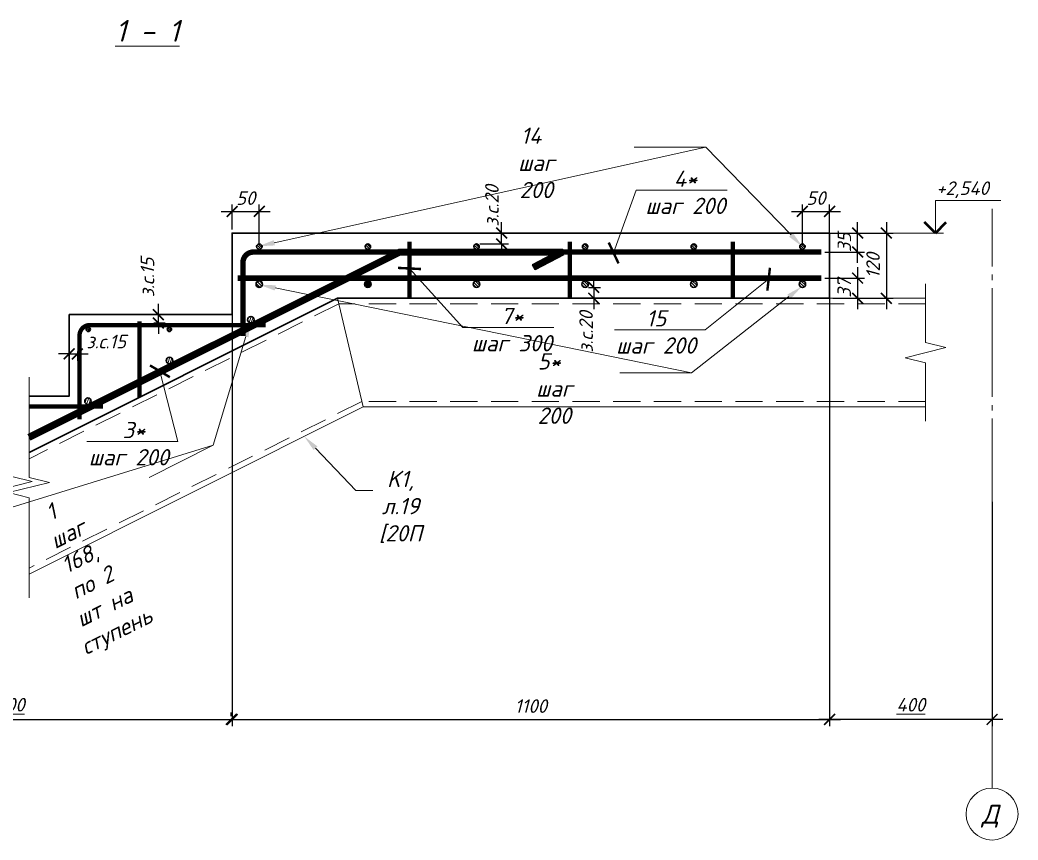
# Model space of a CAD drawing. Header units: millimetres. Extents: x -79646 to 95064, y -231229 to -58107.
# Drawn here: x 35118 to 36956, y -154309 to -152800 of the extents above; entities that cross this region are included whole.
import ezdxf
from ezdxf import colors
from ezdxf.entities.mleader import LeaderData, LeaderLine
from ezdxf.enums import TextEntityAlignment as Align
from ezdxf.math import Vec2, Vec3

# ---------------------------------------------------------------- set-up
doc = ezdxf.new("R2010")
doc.units = ezdxf.units.MM
doc.header["$PDMODE"] = 3
doc.linetypes.add('GOST2.303 5', pattern=[24, 20, -1.5, 1, -1.5])
doc.linetypes.add('HIDDEN', pattern=[0.375, 0.25, -0.125])
doc.layers.get('0').update_dxf_attribs({"lineweight": 5})
doc.layers.get('Defpoints').update_dxf_attribs({"lineweight": 0})
for name, color, linetype, lineweight in [('!!!Металл', 7, 'Continuous', 15), ('#Dimensions', 7, 'Continuous', 9), ('#Арматура', 152, 'Continuous', 30), ('#Бетон разрез', 22, 'Continuous', 30), ('#Выноски', 7, 'Continuous', 15), ('#Оси', 7, 'Continuous', 9), ('#разм', 7, 'Continuous', 9), ('A-okno', 7, 'Continuous', 0), ('k_ Выноски', 40, 'Continuous', 13)]:
    doc.layers.add(name, color=color, linetype=linetype, lineweight=lineweight)
doc.layers.add('#Арматура вид_1', color=7, linetype='Continuous', lineweight=35, true_color=0x454545)
doc.layers.add('#Арматура вид_2', color=7, linetype='Continuous', lineweight=35, true_color=0x616161)
doc.styles.add('ESKDW', font='eskdw.shx', dxfattribs={"oblique": 15})
doc.styles.add('STEP PR', font='isocpeui.ttf')
doc.dimstyles.new('SPDS', dxfattribs={"dimscale": 50, "dimtxt": 2.5, "dimasz": 2, "dimexe": 1.25, "dimexo": 0.625, "dimtad": 1, "dimdec": 0, "dimrnd": 0.001, "dimtxsty": 'ESKDW', "dimblk": 'ARCHTICK', "dimcen": 2.5, "dimdle": 2, "dimclrd": 256, "dimclre": 256, "dimclrt": 7, "dimadec": 0, "dimazin": 2, "dimtfac": 0.75, "dimtdec": 0, "dimtmove": 1, "dimatfit": 3, "dimfxl": 1, "dimtolj": 1, "dimarcsym": 1})
pattern_1 = [(44.99999999999995, (3.599999999999999e-16, 0), (-2.694076836320745, 2.694076836320741), [])]
pattern_2 = [(44.99999999999995, (200, 0), (-2.694076836320745, 2.694076836320741), [])]

# ---------------------------------------------------------------- blocks, each defined once
blk = doc.blocks.new('*U891')
at = {"layer": '#Арматура', "lineweight": 0}
h = blk.add_hatch(dxfattribs=at)
h.set_pattern_fill('ANSI31')
h.set_pattern_definition([(44.99999999999996, (-4.930380657631324e-32, 0), (-2.245064030267288, 2.245064030267285), [])])
edge = h.paths.add_edge_path()
edge.add_arc((-4.930380657631324e-32, 4.999999999999993), 5, 0, 360)
h = blk.add_hatch(dxfattribs=at)
h.set_pattern_fill('ANSI31')
h.set_pattern_definition([(44.99999999999996, (200, 0), (-2.245064030267288, 2.245064030267285), [])])
edge = h.paths.add_edge_path()
edge.add_arc((200, 4.999999999999992), 5, 0, 360)
h = blk.add_hatch(dxfattribs=at)
h.set_pattern_fill('ANSI31')
h.set_pattern_definition([(44.99999999999996, (400, 0), (-2.245064030267288, 2.245064030267285), [])])
edge = h.paths.add_edge_path()
edge.add_arc((400, 4.999999999999992), 5, 0, 360)
h = blk.add_hatch(dxfattribs=at)
h.set_pattern_fill('ANSI31')
h.set_pattern_definition([(44.99999999999996, (600, 0), (-2.245064030267288, 2.245064030267285), [])])
edge = h.paths.add_edge_path()
edge.add_arc((600, 4.999999999999992), 5, 0, 360)
h = blk.add_hatch(dxfattribs=at)
h.set_pattern_fill('ANSI31')
h.set_pattern_definition([(44.99999999999996, (800, 0), (-2.245064030267288, 2.245064030267285), [])])
edge = h.paths.add_edge_path()
edge.add_arc((800, 4.999999999999992), 5, 0, 360)
h = blk.add_hatch(dxfattribs=at)
h.set_pattern_fill('ANSI31')
h.set_pattern_definition([(44.99999999999996, (1000, 0), (-2.245064030267288, 2.245064030267285), [])])
edge = h.paths.add_edge_path()
edge.add_arc((1000, 4.999999999999992), 5, 0, 360)
for centre in [(-4.930380657631324e-32, 5), (200, 5), (400, 5), (600, 5), (800, 5), (1000, 5)]:
    blk.add_circle(centre, 5)
blk = doc.blocks.new('*U1152')
at = {"layer": '#Арматура', "lineweight": 0}
h = blk.add_hatch(dxfattribs=at)
h.set_pattern_fill('ANSI31', scale=1.2)
h.set_pattern_definition(pattern_1)
edge = h.paths.add_edge_path()
edge.add_arc((3.599999999999999e-16, 5.999999999999989), 6, 0, 360)
h = blk.add_hatch(dxfattribs=at)
h.set_pattern_fill('ANSI31', scale=1.2)
h.set_pattern_definition(pattern_2)
edge = h.paths.add_edge_path()
edge.add_arc((200, 5.999999999999988), 6, 0, 360)
h = blk.add_hatch(dxfattribs=at)
h.set_pattern_fill('ANSI31', scale=1.2)
h.set_pattern_definition([(44.99999999999995, (400, 0), (-2.694076836320745, 2.694076836320741), [])])
edge = h.paths.add_edge_path()
edge.add_arc((400, 5.999999999999988), 6, 0, 360)
h = blk.add_hatch(dxfattribs=at)
h.set_pattern_fill('ANSI31', scale=1.2)
h.set_pattern_definition([(44.99999999999995, (600, 0), (-2.694076836320745, 2.694076836320741), [])])
edge = h.paths.add_edge_path()
edge.add_arc((600, 5.999999999999988), 6, 0, 360)
h = blk.add_hatch(dxfattribs=at)
h.set_pattern_fill('ANSI31', scale=1.2)
h.set_pattern_definition([(44.99999999999995, (800, 0), (-2.694076836320745, 2.694076836320741), [])])
edge = h.paths.add_edge_path()
edge.add_arc((800, 5.999999999999988), 6, 0, 360)
for centre in [(3.599999999999999e-16, 6), (200, 6), (400, 6), (600, 6), (800, 6)]:
    blk.add_circle(centre, 6)
blk = doc.blocks.new('*U880')
at = {"color": 0, "linetype": 'ByBlock', "lineweight": -2}
for p, q in [((3.583333333333416, -2.012221032436352e-13), (3.895833333333416, 1.2499999999998)), ((3.895833333333416, 1.2499999999998), (4.520833333333416, -1.2500000000002)), ((3.583333333333391, -1.016390360029304e-13), (0, -2.014441478485602e-13)), ((4.520833333333416, -1.2500000000002), (4.833333333333416, -2.014441478485602e-13)), ((8.416666666666764, -2.014441478485602e-13), (4.833333333333416, -9.947204493824232e-14))]:
    blk.add_line(p, q, dxfattribs=at)
blk = doc.blocks.new('_ArchTick')
at = {"color": 0, "linetype": 'ByBlock', "const_width": 0.15}
blk.add_lwpolyline([(-0.5, -0.5), (0.5, 0.5)], dxfattribs=at)
blk = doc.blocks.new('*D1067')
at = {"layer": '#Dimensions', "lineweight": -2, "transparency": 16777216}
for p, q in [((36609.07619110383, -153318.4176191102), (36609.07619110383, -154099.7830755607)), ((36908.36580750364, -153686.847190163), (36908.36580750364, -154099.7830755607)), ((36928.36580750364, -154087.2830755607), (36589.07619110383, -154087.2830755607))]:
    blk.add_line(p, q, dxfattribs=at)
at = {"layer": 'Defpoints', "color": 0, "lineweight": 0, "transparency": 16777216}
for p in [(36609.07619110383, -153312.1676191102), (36908.36580750364, -153680.597190163), (36609.07619110383, -154087.2830755607)]:
    blk.add_point(p, dxfattribs=at)
at = {"layer": '#Dimensions', "lineweight": -2, "transparency": 16777216, "xscale": 20, "yscale": 20, "zscale": 20, "rotation": 180}
blk.add_blockref('_ArchTick', (36609.07619110383, -154087.2830755607), dxfattribs=at)
at = {"layer": '#Dimensions', "lineweight": -2, "transparency": 16777216, "xscale": 20, "yscale": 20, "zscale": 20}
blk.add_blockref('_ArchTick', (36908.36580750364, -154087.2830755607), dxfattribs=at)
at = {"layer": '#Dimensions', "transparency": 16777216, "insert": (36758.72099930373, -154060.2830755607), "char_height": 25, "attachment_point": 5, "style": 'STEP PR'}
blk.add_mtext('\\A1;\\L400', dxfattribs=at)
blk = doc.blocks.new('*U882')
at = {"layer": '#разм', "ltscale": 100, "elevation": 2.91692255e-08}
for points in [[(4577172.932296388, -920400.1310894438), (4578374.864114569, -920400.1310894438)], [(4577172.932296388, -921000.1310894651), (4577172.932296388, -920400.1310894438)], [(4576270.116602067, -921000.131089444), (4577322.932296388, -921000.131089444)]]:
    blk.add_lwpolyline(points, dxfattribs=at)
at = {"layer": 'A-okno', "color": 0, "lineweight": 50, "ltscale": 100, "elevation": 2.91692255e-08}
for points in [[(4577172.932296408, -921000.1310894651), (4576972.932363747, -920800.1311568035)], [(4577172.932296388, -921000.1310894651), (4577372.932229045, -920800.1311568221)]]:
    blk.add_lwpolyline(points, dxfattribs=at)
at = {"layer": '#разм', "style": 'STEP PR'}
for tag, p in [('ОТМЕТКА', (4577215.927018028, -920299.2278285736)), ('ПРИМЕЧАНИЕ', (4577313.625291313, -920710.7035307634))]:
    blk.add_attdef(tag, p, '', height=250, dxfattribs=at)
blk = doc.blocks.new('*D1058')
at = {"layer": '#Dimensions', "lineweight": -2, "transparency": 16777216}
for p, q in [((36713.69184883137, -153172.1676191102), (36713.69184883137, -153332.1676191102)), ((36615.32619110383, -153192.1676191102), (36726.19184883137, -153192.1676191102)), ((36615.32619110383, -153312.1676191102), (36726.19184883137, -153312.1676191102))]:
    blk.add_line(p, q, dxfattribs=at)
at = {"layer": 'Defpoints', "color": 0, "lineweight": 0, "transparency": 16777216}
for p in [(36609.07619110383, -153192.1676191102), (36609.07619110383, -153312.1676191102), (36713.69184883137, -153312.1676191102)]:
    blk.add_point(p, dxfattribs=at)
at = {"layer": '#Dimensions', "lineweight": -2, "transparency": 16777216, "xscale": 20, "yscale": 20, "zscale": 20}
for p, rotation in [((36713.69184883137, -153192.1676191102), 90), ((36713.69184883137, -153312.1676191102), 270)]:
    blk.add_blockref('_ArchTick', p, dxfattribs=dict(at, rotation=rotation))
at = {"layer": '#Dimensions', "transparency": 16777216, "insert": (36689.1918488314, -153252.1676191102), "char_height": 25, "attachment_point": 5, "rotation": 90, "style": 'STEP PR'}
blk.add_mtext('\\A1;120', dxfattribs=at)
blk = doc.blocks.new('*U885')
at = {"color": 0, "linetype": 'ByBlock', "lineweight": -2}
for p, q in [((6.140540320826, -1.986376796474389e-13), (6.453040320826, 1.249999999999802)), ((6.453040320826, 1.249999999999802), (7.078040320826, -1.250000000000198)), ((6.140540320825975, -1.016390360029304e-13), (0, -1.988597242523639e-13)), ((7.078040320826, -1.250000000000198), (7.390540320826, -1.988597242523639e-13)), ((13.53108064165193, -1.988597242523639e-13), (7.390540320826, -9.688762134204603e-14))]:
    blk.add_line(p, q, dxfattribs=at)
blk = doc.blocks.new('*U886')
at = {"color": 0, "linetype": 'ByBlock', "lineweight": -2}
for p, q in [((6.149122469260168, -1.982921251251391e-13), (6.461622469260168, 1.249999999999803)), ((6.461622469260168, 1.249999999999803), (7.086622469260168, -1.250000000000197)), ((6.149122469260143, -1.014705954863279e-13), (0, -1.985141697300641e-13)), ((7.086622469260168, -1.250000000000197), (7.399122469260168, -1.985141697300641e-13)), ((13.54824493852027, -1.985141697300641e-13), (7.399122469260168, -9.67105073363487e-14))]:
    blk.add_line(p, q, dxfattribs=at)
blk = doc.blocks.new('*D1068')
at = {"layer": '#Dimensions', "lineweight": -2, "transparency": 16777216}
for p, q in [((35509.07619110383, -153198.4176191102), (35509.07619110383, -154099.7830755607)), ((36609.07619110383, -153198.4176191102), (36609.07619110383, -154099.7830755607)), ((35489.07619110383, -154087.2830755607), (36629.07619110383, -154087.2830755607))]:
    blk.add_line(p, q, dxfattribs=at)
at = {"layer": 'Defpoints', "color": 0, "lineweight": 0, "transparency": 16777216}
for p in [(35509.07619110383, -153192.1676191102), (36609.07619110383, -153192.1676191102), (36609.07619110383, -154087.2830755607)]:
    blk.add_point(p, dxfattribs=at)
at = {"layer": '#Dimensions', "lineweight": -2, "transparency": 16777216, "xscale": 20, "yscale": 20, "zscale": 20, "rotation": 180}
blk.add_blockref('_ArchTick', (35509.07619110383, -154087.2830755607), dxfattribs=at)
at = {"layer": '#Dimensions', "lineweight": -2, "transparency": 16777216, "xscale": 20, "yscale": 20, "zscale": 20}
blk.add_blockref('_ArchTick', (36609.07619110383, -154087.2830755607), dxfattribs=at)
at = {"layer": '#Dimensions', "transparency": 16777216, "insert": (36059.07619110383, -154062.7830755607), "char_height": 25, "attachment_point": 5, "style": 'STEP PR'}
blk.add_mtext('\\A1;1100', dxfattribs=at)
blk = doc.blocks.new('*D1071')
at = {"layer": '#Dimensions', "lineweight": -2, "transparency": 16777216}
for p, q in [((34309.07619110383, -153798.4176191102), (34309.07619110383, -154099.7830755607)), ((35507.50734356539, -154081.0330755607), (35507.50734356539, -154074.7830755607)), ((34289.07619110383, -154087.2830755607), (35527.50734356539, -154087.2830755607))]:
    blk.add_line(p, q, dxfattribs=at)
at = {"layer": 'Defpoints', "color": 0, "lineweight": 0, "transparency": 16777216}
for p in [(34309.07619110383, -153792.1676191102), (35507.50734356539, -154087.2830755607), (35507.50734356539, -154087.2830755607)]:
    blk.add_point(p, dxfattribs=at)
at = {"layer": '#Dimensions', "lineweight": -2, "transparency": 16777216, "xscale": 20, "yscale": 20, "zscale": 20, "rotation": 180}
blk.add_blockref('_ArchTick', (34309.07619110383, -154087.2830755607), dxfattribs=at)
at = {"layer": '#Dimensions', "lineweight": -2, "transparency": 16777216, "xscale": 20, "yscale": 20, "zscale": 20}
blk.add_blockref('_ArchTick', (35507.50734356539, -154087.2830755607), dxfattribs=at)
at = {"layer": '#Dimensions', "transparency": 16777216, "insert": (35038.08625592037, -154060.2830755607), "char_height": 25, "attachment_point": 5, "style": 'STEP PR'}
blk.add_mtext('\\A1;\\L17х300=5100', dxfattribs=at)
blk = doc.blocks.new('*D1072')
at = {"layer": '#Dimensions', "lineweight": -2, "transparency": 16777216}
for p, q in [((36660.81757916367, -153247.1676191102), (36660.81757916367, -153172.1676191102)), ((36600.32619110383, -153192.1676191102), (36673.31757916367, -153192.1676191102)), ((36600.32619110383, -153227.1676191102), (36673.31757916367, -153227.1676191102))]:
    blk.add_line(p, q, dxfattribs=at)
at = {"layer": 'Defpoints', "color": 0, "lineweight": 0, "transparency": 16777216}
for p in [(36594.07619110383, -153192.1676191102), (36660.81757916367, -153192.1676191102), (36594.07619110383, -153227.1676191102)]:
    blk.add_point(p, dxfattribs=at)
at = {"layer": '#Dimensions', "lineweight": -2, "transparency": 16777216, "xscale": 20, "yscale": 20, "zscale": 20}
for p, rotation in [((36660.81757916367, -153192.1676191102), 90), ((36660.81757916367, -153227.1676191102), 270)]:
    blk.add_blockref('_ArchTick', p, dxfattribs=dict(at, rotation=rotation))
at = {"layer": '#Dimensions', "transparency": 16777216, "insert": (36636.31757916367, -153209.6676191102), "char_height": 25, "attachment_point": 5, "rotation": 90, "style": 'STEP PR'}
blk.add_mtext('\\A1;35', dxfattribs=at)
blk = doc.blocks.new('*D1073')
at = {"layer": '#Dimensions', "lineweight": -2, "transparency": 16777216}
for p, q in [((36660.81757916367, -153255.1676191102), (36660.81757916367, -153332.1676191102)), ((36600.32619110383, -153275.1676191102), (36673.31757916367, -153275.1676191102)), ((36615.32619110383, -153312.1676191102), (36673.31757916367, -153312.1676191102))]:
    blk.add_line(p, q, dxfattribs=at)
at = {"layer": 'Defpoints', "color": 0, "lineweight": 0, "transparency": 16777216}
for p in [(36594.07619110383, -153275.1676191102), (36609.07619110383, -153312.1676191102), (36660.81757916367, -153312.1676191102)]:
    blk.add_point(p, dxfattribs=at)
at = {"layer": '#Dimensions', "lineweight": -2, "transparency": 16777216, "xscale": 20, "yscale": 20, "zscale": 20}
for p, rotation in [((36660.81757916367, -153275.1676191102), 90), ((36660.81757916367, -153312.1676191102), 270)]:
    blk.add_blockref('_ArchTick', p, dxfattribs=dict(at, rotation=rotation))
at = {"layer": '#Dimensions', "transparency": 16777216, "insert": (36636.15659431519, -153293.6676191102), "char_height": 25, "attachment_point": 5, "rotation": 90, "style": 'STEP PR'}
blk.add_mtext('\\A1;37', dxfattribs=at)
blk = doc.blocks.new('*D1060')
at = {"layer": '#Dimensions', "lineweight": -2, "transparency": 16777216}
for p, q in [((36005.33212832335, -153192.1676191102), (36005.33212832335, -153172.1676191102)), ((35965.32619110383, -153192.1676191102), (36017.83212832335, -153192.1676191102)), ((36005.33212832335, -153212.1676191102), (36005.33212832335, -153192.1676191102)), ((35965.32619110383, -153212.1676191102), (36017.83212832335, -153212.1676191102)), ((36005.33212832335, -153212.1676191102), (36005.33212832335, -153232.1676191102))]:
    blk.add_line(p, q, dxfattribs=at)
at = {"layer": 'Defpoints', "color": 0, "lineweight": 0, "transparency": 16777216}
for p in [(35959.07619110383, -153192.1676191102), (36005.33212832335, -153192.1676191102), (35959.07619110383, -153212.1676191102)]:
    blk.add_point(p, dxfattribs=at)
at = {"layer": '#Dimensions', "lineweight": -2, "transparency": 16777216, "xscale": 20, "yscale": 20, "zscale": 20}
for p, rotation in [((36005.33212832335, -153192.1676191102), 270), ((36005.33212832335, -153212.1676191102), 90)]:
    blk.add_blockref('_ArchTick', p, dxfattribs=dict(at, rotation=rotation))
at = {"layer": '#Dimensions', "transparency": 16777216, "insert": (35987.35481657341, -153142.018392723), "char_height": 25, "attachment_point": 5, "rotation": 90, "style": 'STEP PR'}
blk.add_mtext('\\A1;з.с.20', dxfattribs=at)
blk = doc.blocks.new('*D1061')
at = {"layer": '#Dimensions', "lineweight": -2, "transparency": 16777216}
for p, q in [((36174.88972229415, -153292.1676191102), (36174.88972229415, -153272.1676191102)), ((36165.32619110383, -153292.1676191102), (36187.38972229415, -153292.1676191102)), ((36174.88972229415, -153292.1676191102), (36174.88972229415, -153312.1676191102)), ((36165.32619110383, -153312.1676191102), (36187.38972229415, -153312.1676191102)), ((36174.88972229415, -153312.1676191102), (36174.88972229415, -153332.1676191102))]:
    blk.add_line(p, q, dxfattribs=at)
at = {"layer": 'Defpoints', "color": 0, "lineweight": 0, "transparency": 16777216}
for p in [(36159.07619110383, -153292.1676191102), (36159.07619110383, -153312.1676191102), (36174.88972229415, -153312.1676191102)]:
    blk.add_point(p, dxfattribs=at)
at = {"layer": '#Dimensions', "lineweight": -2, "transparency": 16777216, "xscale": 20, "yscale": 20, "zscale": 20}
for p, rotation in [((36174.88972229415, -153292.1676191102), 270), ((36174.88972229415, -153312.1676191102), 90)]:
    blk.add_blockref('_ArchTick', p, dxfattribs=dict(at, rotation=rotation))
at = {"layer": '#Dimensions', "transparency": 16777216, "insert": (36160.81572770022, -153374.1177596617), "char_height": 25, "attachment_point": 5, "rotation": 90, "style": 'STEP PR'}
blk.add_mtext('\\A1;з.с.20', dxfattribs=at)
blk = doc.blocks.new('*D1064')
at = {"layer": '#Dimensions', "lineweight": -2, "transparency": 16777216}
for p, q in [((36559.07619110383, -153210.9176191102), (36559.07619110383, -153139.7976175311)), ((36609.07619110383, -153210.9176191102), (36609.07619110383, -153139.7976175311)), ((36539.07619110383, -153152.2976175311), (36629.07619110383, -153152.2976175311))]:
    blk.add_line(p, q, dxfattribs=at)
at = {"layer": 'Defpoints', "color": 0, "lineweight": 0, "transparency": 16777216}
for p in [(36609.07619110383, -153152.2976175311), (36559.07619110383, -153217.1676191102), (36609.07619110383, -153217.1676191102)]:
    blk.add_point(p, dxfattribs=at)
at = {"layer": '#Dimensions', "lineweight": -2, "transparency": 16777216, "xscale": 20, "yscale": 20, "zscale": 20, "rotation": 180}
blk.add_blockref('_ArchTick', (36559.07619110383, -153152.2976175311), dxfattribs=at)
at = {"layer": '#Dimensions', "lineweight": -2, "transparency": 16777216, "xscale": 20, "yscale": 20, "zscale": 20}
blk.add_blockref('_ArchTick', (36609.07619110383, -153152.2976175311), dxfattribs=at)
at = {"layer": '#Dimensions', "transparency": 16777216, "insert": (36584.07619110383, -153127.7976175311), "char_height": 25, "attachment_point": 5, "style": 'STEP PR'}
blk.add_mtext('\\A1;50', dxfattribs=at)
blk = doc.blocks.new('*D1065')
at = {"layer": '#Dimensions', "lineweight": -2, "transparency": 16777216}
for p, q in [((35509.07619110383, -153185.9176191102), (35509.07619110383, -153139.7976175311)), ((35559.07619110383, -153210.9176191102), (35559.07619110383, -153139.7976175311)), ((35489.07619110383, -153152.2976175311), (35579.07619110383, -153152.2976175311))]:
    blk.add_line(p, q, dxfattribs=at)
at = {"layer": 'Defpoints', "color": 0, "lineweight": 0, "transparency": 16777216}
for p in [(35559.07619110383, -153152.2976175311), (35509.07619110383, -153192.1676191102), (35559.07619110383, -153217.1676191102)]:
    blk.add_point(p, dxfattribs=at)
at = {"layer": '#Dimensions', "lineweight": -2, "transparency": 16777216, "xscale": 20, "yscale": 20, "zscale": 20, "rotation": 180}
blk.add_blockref('_ArchTick', (35509.07619110383, -153152.2976175311), dxfattribs=at)
at = {"layer": '#Dimensions', "lineweight": -2, "transparency": 16777216, "xscale": 20, "yscale": 20, "zscale": 20}
blk.add_blockref('_ArchTick', (35559.07619110383, -153152.2976175311), dxfattribs=at)
at = {"layer": '#Dimensions', "transparency": 16777216, "insert": (35534.07619110383, -153127.7976175311), "char_height": 25, "attachment_point": 5, "style": 'STEP PR'}
blk.add_mtext('\\A1;50', dxfattribs=at)
blk = doc.blocks.new('*D1066')
at = {"layer": '#Dimensions', "lineweight": -2, "transparency": 16777216}
for p, q in [((35209.07619110383, -153414.6443479679), (35189.07619110383, -153414.6443479679)), ((35209.07619110383, -153410.2119451579), (35209.07619110383, -153427.1443479679)), ((35209.07619110383, -153414.6443479679), (35224.07619110381, -153414.6443479679)), ((35224.07619110381, -153410.2119451579), (35224.07619110381, -153427.1443479679)), ((35224.07619110381, -153414.6443479679), (35244.07619110381, -153414.6443479679))]:
    blk.add_line(p, q, dxfattribs=at)
at = {"layer": 'Defpoints', "color": 0, "lineweight": 0, "transparency": 16777216}
for p in [(35209.07619110383, -153403.9619451579), (35224.07619110381, -153403.9619451579), (35224.07619110381, -153414.6443479679)]:
    blk.add_point(p, dxfattribs=at)
at = {"layer": '#Dimensions', "lineweight": -2, "transparency": 16777216, "xscale": 20, "yscale": 20, "zscale": 20}
blk.add_blockref('_ArchTick', (35209.07619110383, -153414.6443479679), dxfattribs=at)
at = {"layer": '#Dimensions', "lineweight": -2, "transparency": 16777216, "xscale": 20, "yscale": 20, "zscale": 20, "rotation": 180}
blk.add_blockref('_ArchTick', (35224.07619110381, -153414.6443479679), dxfattribs=at)
at = {"layer": '#Dimensions', "transparency": 16777216, "insert": (35277.31435656217, -153391.8667341202), "char_height": 25, "attachment_point": 5, "style": 'STEP PR'}
blk.add_mtext('\\A1;з.с.15', dxfattribs=at)
blk = doc.blocks.new('*U1182')
at = {"layer": '#Арматура', "lineweight": 0}
h = blk.add_hatch(dxfattribs=at)
h.set_pattern_fill('ANSI31', scale=1.2)
h.set_pattern_definition(pattern_1)
edge = h.paths.add_edge_path()
edge.add_arc((3.599999999999999e-16, 5.999999999999989), 6, 0, 360)
h = blk.add_hatch(dxfattribs=at)
h.set_pattern_fill('ANSI31', scale=1.2)
h.set_pattern_definition(pattern_2)
edge = h.paths.add_edge_path()
edge.add_arc((200, 5.999999999999988), 6, 0, 360)
for centre in [(3.599999999999999e-16, 6), (200, 6)]:
    blk.add_circle(centre, 6)
blk = doc.blocks.new('*U895')
at = {"layer": '#Арматура', "lineweight": 0}
h = blk.add_hatch(dxfattribs=at)
h.set_pattern_fill('ANSI31', scale=0.8)
h.set_pattern_definition([(44.99999999999996, (-3.6e-16, 0), (-1.79605122421383, 1.796051224213828), [])])
edge = h.paths.add_edge_path()
edge.add_arc((-3.6e-16, 3.999999999999994), 4, 0, 360)
blk.add_circle((-3.6e-16, 4), 4)
blk = doc.blocks.new('*U1355')
at = {"layer": '#Арматура', "lineweight": 0}
h = blk.add_hatch(dxfattribs=at)
h.set_pattern_fill('ANSI31', scale=1.2)
h.set_pattern_definition([(44.99999999999993, (3.599999999999999e-16, 0), (-2.694076836320745, 2.69407683632074), [])])
edge = h.paths.add_edge_path()
edge.add_arc((3.599999999999999e-16, 5.999999999999986), 6, 0, 360)
blk.add_circle((3.599999999999999e-16, 6), 6)
blk = doc.blocks.new('*D1383')
at = {"layer": '#Dimensions', "lineweight": -2, "transparency": 16777216}
for p, q in [((35373.203865306, -153342.1676191102), (35373.203865306, -153322.1676191102)), ((35365.15583388206, -153342.1676191102), (35385.703865306, -153342.1676191102)), ((35373.203865306, -153357.5260829626), (35373.203865306, -153342.1676191102)), ((35365.15583388206, -153357.5260829626), (35385.703865306, -153357.5260829626)), ((35373.203865306, -153357.5260829626), (35373.203865306, -153377.5260829626))]:
    blk.add_line(p, q, dxfattribs=at)
at = {"layer": 'Defpoints', "color": 0, "lineweight": 0, "transparency": 16777216}
for p in [(35358.90583388206, -153342.1676191102), (35373.203865306, -153342.1676191102), (35358.90583388206, -153357.5260829626)]:
    blk.add_point(p, dxfattribs=at)
at = {"layer": '#Dimensions', "lineweight": -2, "transparency": 16777216, "xscale": 20, "yscale": 20, "zscale": 20}
for p, rotation in [((35373.203865306, -153342.1676191102), 270), ((35373.203865306, -153357.5260829626), 90)]:
    blk.add_blockref('_ArchTick', p, dxfattribs=dict(at, rotation=rotation))
at = {"layer": '#Dimensions', "transparency": 16777216, "insert": (35353.08967162693, -153273.7902448434), "char_height": 25, "attachment_point": 5, "rotation": 90, "style": 'STEP PR'}
blk.add_mtext('\\A1;з.с.15', dxfattribs=at)

msp = doc.modelspace()

# ---------------------------------------------------------------- linework, layer by layer
at = {"layer": '!!!Металл', "linetype": 'HIDDEN', "ltscale": 200}
for points in [[(36785.81269297795, -153322.1676191102), (35705.60094952882, -153322.1676191102), (35135.05916894259, -153607.4385094033)], [(36785.81269297795, -153502.1676191102), (35748.09318547878, -153502.1676191102), (35135.05916894261, -153808.6846273783)]]:
    msp.add_lwpolyline(points, dxfattribs=at)
at = {"layer": '!!!Металл'}
for points in [[(35703.24026975382, -153312.1676191102), (35750.45386525377, -153512.1676191102)], [(36609.07619110383, -153312.1676191102), (36785.81269297797, -153312.1676191102)], [(36785.81269297795, -153512.1676191102), (35750.45386525377, -153512.1676191102), (35135.05916894261, -153819.8649672658)]]:
    msp.add_lwpolyline(points, dxfattribs=at)
at = {"layer": '#Арматура', "const_width": 8}
for points in [[(35835.8472740143, -153312.1676191102), (35835.8472740143, -153208.1676191102)], [(36130.97998791984, -153312.1676191102), (36130.97998791984, -153208.1676191102)], [(36430.97998791984, -153312.1676191102), (36430.97998791984, -153208.1676191102)], [(35338.52334204903, -153354.5260829626), (35338.52334204903, -153494.5260829626)]]:
    msp.add_lwpolyline(points, dxfattribs=at)
at = {"layer": '#Арматура'}
msp.add_lwpolyline([(35132.82310096511, -153563.835183842), (35816.15823042888, -153222.1676191102), (36117.37454115973, -153222.1676191102), (36119.71154616664, -153231.5690131323), (36066.96025326994, -153259.2339338122), (36062.3157982282, -153250.3779167975), (36097.03907678564, -153232.1676191102), (35818.51891020388, -153232.1676191102), (35137.29523692011, -153572.7794557521)], dxfattribs=at)
at = {"layer": '#Арматура вид_1'}
for points, const_width in [([(36594.07619110383, -153227.1676191102), (35548.07619110383, -153227.1676191102, 0.4142135623730951), (35529.07619110383, -153246.1676191102), (35529.07619110383, -153381.7496584352)], 10), ([(35228.07619110383, -153534.7496584352), (35228.07619110383, -153380.5260829626, -0.4142135623730951), (35247.07619110383, -153361.5260829626), (35570.98232238648, -153361.5260829626)], 8)]:
    msp.add_lwpolyline(points, format="xyb", dxfattribs=dict(at, const_width=const_width))
for points, const_width in [([(36594.07619110383, -153275.1676191102), (35519.07619110383, -153275.1676191102)], 10), ([(35135.05916894261, -153511.5260829626), (35270.98232238648, -153511.5260829626)], 8)]:
    msp.add_lwpolyline(points, dxfattribs=dict(at, const_width=const_width))
at = {"layer": '#Арматура вид_2', "const_width": 10}
msp.add_lwpolyline([(35135.05916894261, -153568.3073197971), (35817.33857031638, -153227.1676191102), (36117.33857031638, -153227.1676191102), (36064.63802574907, -153254.8059253049)], dxfattribs=at)
at = {"layer": '#Бетон разрез'}
msp.add_lwpolyline([(35135.05916894261, -153596.2581695158), (35703.24026975382, -153312.1676191102), (36609.07619110383, -153312.1676191102), (36609.07619110383, -153192.1676191102), (35509.07619110383, -153192.1676191102), (35509.07619110383, -153342.1676191102), (35209.07619110383, -153342.1676191102), (35209.07619110383, -153492.1676191102), (35135.05916894261, -153492.1676191102)], dxfattribs=at)
at = {"layer": '#Оси', "linetype": 'GOST2.303 5', "ltscale": 10}
msp.add_lwpolyline([(36908.39928917645, -154213.6666058254), (36908.33232583082, -153147.5277745006)], dxfattribs=at)
at = {"layer": 'k_ Выноски', "color": 7, "lineweight": 0, "ltscale": 10}
msp.add_circle((36908.33232583082, -154261.4790589329), 47.8125, dxfattribs=at)

# ---------------------------------------------------------------- block references
at = {"layer": '#Dimensions'}
ref = msp.add_blockref('*U882', (-420913.3198113753, -61092.1545101658, -2.91692255e-09), dxfattribs=dict(at, xscale=0.1, yscale=0.1, zscale=0.1))
ref.add_attrib('ОТМЕТКА', '+2,540', (36805.69713285168, -153122.0772930231, -2.91692255e-09), dxfattribs={"layer": '#разм', "height": 25, "style": 'STEP PR'})
at = {"layer": '#Арматура', "xscale": -1, "rotation": 180}
msp.add_blockref('*U891', (35559.07619110383, -153212.1676191102), dxfattribs=at)
at = {"layer": '#Арматура', "xscale": -1}
for name, p in [('*U1182', (35759.07619110383, -153292.1676191102)), ('*U1152', (36559.07619110383, -153292.1676191102)), ('*U895', (35244.07619110383, -153373.5260829626)), ('*U895', (35393.62897750833, -153373.5260829626))]:
    msp.add_blockref(name, p, dxfattribs=at)
at = {"layer": '#Арматура', "rotation": 26.5650511770779}
for p in [(35546.31225908133, -153356.9982189176), (35396.31225908133, -153432.0444118507), (35246.31225908133, -153506.9982189176)]:
    msp.add_blockref('*U1355', p, dxfattribs=at)
at = {"xscale": -30, "yscale": -30, "zscale": -30, "rotation": 270}
for name, p in [('*U880', (36785.81269297795, -153538.4176191102)), ('*U885', (35103.58902675469, -153861.8500383598)), ('*U886', (35135.05916894259, -153863.7476920134))]:
    msp.add_blockref(name, p, dxfattribs=at)

# ---------------------------------------------------------------- texts
at = {"layer": '#Dimensions', "style": 'STEP PR'}
msp.add_text('%%U1 - 1', height=40, dxfattribs=at).set_placement((35353.02628798624, -152839.9902809646), align=Align.CENTER)
at = {"layer": 'k_ Выноски', "color": 7, "lineweight": 0, "ltscale": 10, "insert": (36889.19461588317, -154244.3270914583), "char_height": 35, "width": 64.22355236047588, "attachment_point": 1, "style": 'STEP PR'}
msp.add_mtext('Д', dxfattribs=at)

# ---------------------------------------------------------------- dimensions: what is measured, and where the dimension line sits
at = {"layer": '#Dimensions'}
for base, p1, p2, picture, middle in [((36005.33212832335, -153192.1676191102), (35959.07619110383, -153212.1676191102), (35959.07619110383, -153192.1676191102), '*D1060', (36011.85481657341, -153142.018392723)), ((35373.203865306, -153342.1676191102), (35358.90583388206, -153357.5260829626), (35358.90583388206, -153342.1676191102), '*D1383', (35377.58967162693, -153273.7902448434)), ((36174.88972229415, -153312.1676191102), (36159.07619110383, -153292.1676191102), (36159.07619110383, -153312.1676191102), '*D1061', (36185.31572770022, -153374.1177596617))]:
    dim = msp.add_linear_dim(base=base, p1=p1, p2=p2, angle=90, text='з.с.<>', dimstyle='SPDS', override={"dimscale": 10, "dimgap": 1.199999999999999, "dimrnd": 5, "dimtxsty": 'STEP PR', "dimblk1": 'ArchTick', "dimblk2": 'ArchTick', "dimsah": 1, "dimclrt": 256}, dxfattribs=at)
    dim.commit()
    dim.dimension.update_dxf_attribs({"geometry": picture, "text_midpoint": middle, "dimtype": 160})
for base, p1, p2, picture, middle in [((35559.07619110383, -153152.2976175311), (35509.07619110383, -153192.1676191102), (35559.07619110383, -153217.1676191102), '*D1065', (35534.07619110383, -153152.2976175311)), ((36609.07619110383, -153152.2976175311), (36559.07619110383, -153217.1676191102), (36609.07619110383, -153217.1676191102), '*D1064', (36584.07619110383, -153152.2976175311))]:
    dim = msp.add_linear_dim(base=base, p1=p1, p2=p2, dimstyle='SPDS', override={"dimscale": 10, "dimgap": 1.199999999999999, "dimrnd": 5, "dimtxsty": 'STEP PR', "dimblk1": 'ArchTick', "dimblk2": 'ArchTick', "dimsah": 1, "dimclrt": 256}, dxfattribs=at)
    dim.commit()
    dim.dimension.update_dxf_attribs({"geometry": picture, "text_midpoint": middle, "dimtype": 160})
for base, p1, p2, picture, middle in [((36660.81757916367, -153192.1676191102), (36594.07619110383, -153227.1676191102), (36594.07619110383, -153192.1676191102), '*D1072', (36660.81757916367, -153209.6676191102)), ((36660.81757916367, -153312.1676191102), (36594.07619110383, -153275.1676191102), (36609.07619110383, -153312.1676191102), '*D1073', (36660.81757916367, -153293.6676191102))]:
    dim = msp.add_linear_dim(base=base, p1=p1, p2=p2, angle=90, dimstyle='SPDS', override={"dimscale": 10, "dimgap": 1.199999999999999, "dimrnd": 1, "dimtxsty": 'STEP PR', "dimblk1": 'ArchTick', "dimblk2": 'ArchTick', "dimsah": 1, "dimclrt": 256}, dxfattribs=at)
    dim.commit()
    dim.dimension.update_dxf_attribs({"geometry": picture, "text_midpoint": middle, "dimtype": 160})
dim = msp.add_linear_dim(base=(36713.69184883137, -153312.1676191102), p1=(36609.07619110383, -153192.1676191102), p2=(36609.07619110383, -153312.1676191102), angle=90, dimstyle='SPDS', override={"dimscale": 10, "dimgap": 1.199999999999999, "dimrnd": 5, "dimtxsty": 'STEP PR', "dimblk1": 'ArchTick', "dimblk2": 'ArchTick', "dimsah": 1, "dimclrt": 256}, dxfattribs=at)
dim.commit()
dim.dimension.update_dxf_attribs({"geometry": '*D1058', "text_midpoint": (36689.1918488314, -153252.1676191102)})
dim = msp.add_linear_dim(base=(36609.07619110383, -154087.2830755607), p1=(35509.07619110383, -153192.1676191102), p2=(36609.07619110383, -153192.1676191102), dimstyle='SPDS', override={"dimscale": 10, "dimgap": 1.199999999999999, "dimrnd": 5, "dimtxsty": 'STEP PR', "dimblk1": 'ArchTick', "dimblk2": 'ArchTick', "dimsah": 1, "dimclrt": 256}, dxfattribs=at)
dim.commit()
dim.dimension.update_dxf_attribs({"geometry": '*D1068', "text_midpoint": (36059.07619110383, -154062.7830755607)})
dim = msp.add_linear_dim(base=(36609.07619110383, -154087.2830755607), p1=(36908.36580750364, -153680.597190163), p2=(36609.07619110383, -153312.1676191102), text='%%U400', dimstyle='SPDS', override={"dimscale": 10, "dimgap": 1.199999999999999, "dimrnd": 5, "dimtxsty": 'STEP PR', "dimblk1": 'ArchTick', "dimblk2": 'ArchTick', "dimsah": 1, "dimclrt": 256}, dxfattribs=at)
dim.commit()
dim.dimension.update_dxf_attribs({"geometry": '*D1067', "text_midpoint": (36758.72099930373, -154060.2830755607)})
for base, p1, p2, text, picture, middle in [((35224.07619110381, -153414.6443479679), (35209.07619110383, -153403.9619451579), (35224.07619110381, -153403.9619451579), 'з.с.<>', '*D1066', (35277.31435656217, -153416.3667341202)), ((35507.50734356539, -154087.2830755607), (34309.07619110383, -153792.1676191102), (35507.50734356539, -154087.2830755607), '%%U17х300=5100', '*D1071', (35038.08625592037, -154087.2830755607))]:
    dim = msp.add_linear_dim(base=base, p1=p1, p2=p2, text=text, dimstyle='SPDS', override={"dimscale": 10, "dimgap": 1.199999999999999, "dimrnd": 5, "dimtxsty": 'STEP PR', "dimblk1": 'ArchTick', "dimblk2": 'ArchTick', "dimsah": 1, "dimclrt": 256}, dxfattribs=at)
    dim.commit()
    dim.dimension.update_dxf_attribs({"geometry": picture, "text_midpoint": middle, "dimtype": 160})

# ---------------------------------------------------------------- leaders
at = {"layer": '#Выноски'}
ml = msp.add_multileader_mtext('Standard', dxfattribs=at)
ml.set_content('\\A1;               14^I^I^I\\Pшаг 200                ', color=256, style='STEP PR')
ml.set_leader_properties(color=256, linetype='ByLayer', lineweight=-1)
ml.build(insert=Vec2(0, 0))
ml.multileader.update_dxf_attribs({"text_left_attachment_type": 6, "text_right_attachment_type": 6, "dogleg_length": 0, "arrow_head_size": 29.99999999999999, "scale": 0.1})
ctx = ml.context
ctx.base_point, ctx.scale, ctx.char_height, ctx.arrow_head_size, ctx.landing_gap_size, ctx.plane_origin, ctx.plane_x_axis, ctx.plane_y_axis = Vec3(35756.54048941932, -153033.9359885734), 0.1, 29.99999999999999, 29.99999999999999, 12.49999999999999, Vec3(37551.72201591317, -154595.5720370114), Vec3(1, -6.915e-13), Vec3(6.915e-13, 1)
ctx.left_attachment, ctx.right_attachment, ctx.text_align_type = 6, 6, 1
notes = []
notes.append((ctx, [(1, (1, 1, 0), (36381.54048941932, -153033.9359885739), (-1, 6.915e-13), 0, [(1, [(35557.44843908092, -153216.5491617185)], 0, []), (2, [(36559.07619110383, -153217.1676191102)], 0, [])])]))
ctx.mtext.insert, ctx.mtext.text_direction, ctx.mtext.rotation, ctx.mtext.width, ctx.mtext.alignment, ctx.mtext.flow_direction = Vec3(36069.04048941934, -152997.9359885736), Vec3(1, -6.915e-13), 6.283185307178894, 1184.41531976136, 2, 5
ml = msp.add_multileader_mtext('Standard', dxfattribs=at)
ml.set_content('\\A1;4* \\Pшаг 200', color=256, style='STEP PR')
ml.set_leader_properties(color=256, linetype='ByLayer', lineweight=-1)
ml.set_arrow_properties(name='ARCHTICK')
ml.build(insert=Vec2(0, 0))
ml.multileader.update_dxf_attribs({"text_left_attachment_type": 6, "text_right_attachment_type": 6, "dogleg_length": 0, "arrow_head_size": 29.99999999999999, "scale": 0.1})
ctx = ml.context
ctx.base_point, ctx.scale, ctx.char_height, ctx.arrow_head_size, ctx.landing_gap_size, ctx.plane_origin, ctx.plane_x_axis, ctx.plane_y_axis = Vec3(36253.30592703131, -153113.0835544251), 0.1, 29.99999999999999, 29.99999999999999, 12.49999999999999, Vec3(36720.98010456692, -153993.0117642325), Vec3(1, -6.915e-13), Vec3(6.915e-13, 1)
ctx.left_attachment, ctx.right_attachment, ctx.text_align_type = 6, 6, 1
notes.append((ctx, [(0, (1, 1, 0), (36253.30592703131, -153113.0835544251), (1, -6.915e-13), 0, [(1, [(36211.50505776932, -153228.8517051474)], 0, [])])]))
ctx.mtext.insert, ctx.mtext.text_direction, ctx.mtext.rotation, ctx.mtext.alignment, ctx.mtext.flow_direction = Vec3(36343.77183612225, -153077.0835544252), Vec3(1, -6.915e-13), 6.283185307178894, 2, 5
ml = msp.add_multileader_mtext('Standard', dxfattribs=at)
ml.set_content('\\A1;7*\\Pшаг 300', color=256, style='STEP PR')
ml.set_leader_properties(color=256, linetype='ByLayer', lineweight=-1)
ml.set_arrow_properties(name='ARCHTICK')
ml.build(insert=Vec2(0, 0))
ml.multileader.update_dxf_attribs({"text_left_attachment_type": 6, "text_right_attachment_type": 6, "dogleg_length": 0, "arrow_head_size": 29.99999999999999, "scale": 0.1})
ctx = ml.context
ctx.base_point, ctx.scale, ctx.char_height, ctx.arrow_head_size, ctx.landing_gap_size, ctx.plane_origin, ctx.plane_x_axis, ctx.plane_y_axis = Vec3(35933.89201504503, -153365.9091917573), 0.1, 29.99999999999999, 29.99999999999999, 12.49999999999999, Vec3(36634.08896523438, -154065.4780375418), Vec3(1, -6.915e-13), Vec3(6.915e-13, 1)
ctx.left_attachment, ctx.right_attachment, ctx.text_align_type = 6, 6, 1
notes.append((ctx, [(0, (1, 1, 0), (35933.89201504503, -153365.9091917573), (1, -6.915e-13), 0, [(1, [(35835.8472740143, -153257.357927492)], 0, [])])]))
ctx.mtext.insert, ctx.mtext.text_direction, ctx.mtext.rotation, ctx.mtext.alignment, ctx.mtext.flow_direction = Vec3(36024.35792413597, -153329.9091917574), Vec3(1, -6.915e-13), 6.283185307178894, 2, 5
ml = msp.add_multileader_mtext('Standard', dxfattribs=at)
ml.set_content('\\A1;15\\Pшаг 200', color=256, style='STEP PR')
ml.set_leader_properties(color=256, linetype='ByLayer', lineweight=-1)
ml.set_arrow_properties(name='ARCHTICK')
ml.build(insert=Vec2(0, 0))
ml.multileader.update_dxf_attribs({"text_left_attachment_type": 6, "text_right_attachment_type": 6, "dogleg_length": 0, "arrow_head_size": 29.99999999999999, "scale": 0.1})
ctx = ml.context
ctx.base_point, ctx.scale, ctx.char_height, ctx.arrow_head_size, ctx.landing_gap_size, ctx.plane_origin, ctx.plane_x_axis, ctx.plane_y_axis = Vec3(36199.32790124755, -153370.1018702184), 0.1, 29.99999999999999, 29.99999999999999, 12.49999999999999, Vec3(36925.14773125517, -154257.7036055406), Vec3(1, -6.915e-13), Vec3(6.915e-13, 1)
ctx.left_attachment, ctx.right_attachment, ctx.text_align_type = 6, 6, 1
notes.append((ctx, [(1, (1, 1, 0), (36380.25971942936, -153370.1018702185), (-1, 6.915e-13), 0, [(1, [(36496.94013655043, -153277.1676191102)], 0, [])])]))
ctx.mtext.insert, ctx.mtext.text_direction, ctx.mtext.rotation, ctx.mtext.alignment, ctx.mtext.flow_direction = Vec3(36289.79381033848, -153334.1018702185), Vec3(1, -6.915e-13), 6.283185307178894, 2, 5
ml = msp.add_multileader_mtext('Standard', dxfattribs=at)
ml.set_content('\\A1;             5*^I^I\\Pшаг 200                ', color=256, style='STEP PR')
ml.set_leader_properties(color=256, linetype='ByLayer', lineweight=-1)
ml.build(insert=Vec2(0, 0))
ml.multileader.update_dxf_attribs({"text_left_attachment_type": 6, "text_right_attachment_type": 6, "dogleg_length": 0, "arrow_head_size": 29.99999999999999, "scale": 0.1})
ctx = ml.context
ctx.base_point, ctx.scale, ctx.char_height, ctx.arrow_head_size, ctx.landing_gap_size, ctx.plane_origin, ctx.plane_x_axis, ctx.plane_y_axis = Vec3(35849.81987058437, -153449.2949349676), 0.1, 29.99999999999999, 29.99999999999999, 12.49999999999999, Vec3(37702.38750493765, -155015.0663416372), Vec3(1, -6.915e-13), Vec3(6.915e-13, 1)
ctx.left_attachment, ctx.right_attachment, ctx.text_align_type = 6, 6, 1
notes.append((ctx, [(1, (1, 1, 0), (36354.81987058437, -153449.294934968), (-1, 6.915e-13), 0, [(1, [(35559.07619110383, -153287.1676191102)], 0, []), (2, [(36557.91000731471, -153290.6914576384)], 0, [])])]))
ctx.mtext.insert, ctx.mtext.text_direction, ctx.mtext.rotation, ctx.mtext.width, ctx.mtext.alignment, ctx.mtext.flow_direction = Vec3(36102.31987058439, -153413.2949349678), Vec3(1, -6.915e-13), 6.283185307178894, 1184.41531976136, 2, 5
ml = msp.add_multileader_mtext('Standard', dxfattribs=at)
ml.set_content('\\A1;               1^I^I^I\\Pшаг 168, по 2 шт на ступень              ', color=256, style='STEP PR')
ml.set_leader_properties(color=256, linetype='ByLayer', lineweight=-1)
ml.build(insert=Vec2(0, 0))
ml.multileader.update_dxf_attribs({"text_left_attachment_type": 6, "text_right_attachment_type": 6, "dogleg_length": 0, "arrow_head_size": 29.99999999999999, "scale": 0.1})
ctx = ml.context
ctx.base_point, ctx.scale, ctx.char_height, ctx.arrow_head_size, ctx.landing_gap_size, ctx.plane_origin, ctx.plane_x_axis, ctx.plane_y_axis = Vec3(34915.27733012074, -153862.3131823713), 0.1, 29.99999999999999, 29.99999999999999, 12.49999999999999, Vec3(37420.39946920793, -154561.899022769), Vec3(0.8944271909999056, 0.4472135954999784), Vec3(-0.4472135954999784, 0.8944271909999056)
ctx.left_attachment, ctx.right_attachment, ctx.text_align_type = 6, 6, 1
notes.append((ctx, [(1, (1, 1, 0), (35474.29432449569, -153582.8046851839), (-1, 6.915e-13), 0, [(1, [(34453.49245249505, -153897.1676191102)], 0, []), (2, [(35543.10651287298, -153353.9626613636)], 0, [])])]))
ctx.mtext.insert, ctx.mtext.text_direction, ctx.mtext.rotation, ctx.mtext.width, ctx.mtext.alignment, ctx.mtext.flow_direction = Vec3(35177.34449708371, -153687.6762733286), Vec3(0.8944271909999056, 0.4472135954999784), 0.463647609000829, 1184.41531976136, 2, 5
ml = msp.add_multileader_mtext('Standard', dxfattribs=at)
ml.set_content('\\A1; 3*\\Pшаг 200', color=256, style='STEP PR')
ml.set_leader_properties(color=256, linetype='ByLayer', lineweight=-1)
ml.set_arrow_properties(name='ARCHTICK')
ml.build(insert=Vec2(0, 0))
ml.multileader.update_dxf_attribs({"text_left_attachment_type": 6, "text_right_attachment_type": 6, "dogleg_length": 0, "arrow_head_size": 29.99999999999999, "scale": 0.1})
ctx = ml.context
ctx.base_point, ctx.scale, ctx.char_height, ctx.arrow_head_size, ctx.landing_gap_size, ctx.plane_origin, ctx.plane_x_axis, ctx.plane_y_axis = Vec3(35228.22727111808, -153575.7641558514), 0.1, 29.99999999999999, 29.99999999999999, 12.49999999999999, Vec3(35870.03268444829, -154127.4897609117), Vec3(1, -6.915e-13), Vec3(6.915e-13, 1)
ctx.left_attachment, ctx.right_attachment, ctx.text_align_type = 6, 6, 1
notes.append((ctx, [(1, (1, 1, 0), (35409.15908929989, -153575.7641558515), (-1, 6.915e-13), 0, [(1, [(35376.1236553635, -153446.5744786919)], 0, [])])]))
ctx.mtext.insert, ctx.mtext.text_direction, ctx.mtext.rotation, ctx.mtext.alignment, ctx.mtext.flow_direction = Vec3(35318.69318020901, -153539.7641558515), Vec3(1, -6.915e-13), 6.283185307178894, 2, 5
ml = msp.add_multileader_mtext('Standard', dxfattribs=at)
ml.set_content('\\A1;K1, л.19\\P[20П', color=256, style='STEP PR')
ml.set_leader_properties(color=256, linetype='ByLayer', lineweight=-1)
ml.build(insert=Vec2(0, 0))
ml.multileader.update_dxf_attribs({"text_left_attachment_type": 6, "text_right_attachment_type": 6, "dogleg_length": 0, "arrow_head_size": 29.99999999999999, "scale": 0.1})
ctx = ml.context
ctx.base_point, ctx.scale, ctx.char_height, ctx.arrow_head_size, ctx.landing_gap_size, ctx.plane_origin, ctx.plane_x_axis, ctx.plane_y_axis = Vec3(35736.89063364809, -153665.7339498125), 0.1, 29.99999999999999, 29.99999999999999, 12.49999999999999, Vec3(64223.65316856677, -178245.4643002732), Vec3(1, -6.915e-13), Vec3(6.915e-13, 1)
ctx.left_attachment, ctx.right_attachment, ctx.text_align_type = 6, 6, 1
notes.append((ctx, [(0, (1, 1, 0), (35736.89063364809, -153665.7339498125), (1, -6.915e-13), 0, [(0, [(35641.84934396924, -153566.4698797525)], 0, [])])]))
ctx.mtext.insert, ctx.mtext.text_direction, ctx.mtext.rotation, ctx.mtext.width, ctx.mtext.alignment, ctx.mtext.flow_direction = Vec3(35819.2997245572, -153629.7339498126), Vec3(1, -6.915e-13), 6.283185307178894, 188.5669441091513, 2, 5
for ctx, leaders in notes:
    for number, flags, end, landing, length, lines in leaders:
        leader = LeaderData()
        leader.index, (leader.has_last_leader_line, leader.has_dogleg_vector, leader.attachment_direction) = number, flags
        leader.last_leader_point, leader.dogleg_vector, leader.dogleg_length = Vec3(end), Vec3(landing), length
        for number, points, colour, breaks in lines:
            line = LeaderLine()
            line.index, line.vertices, line.color, line.breaks = number, Vec3.list(points), colors.encode_raw_color(colour), breaks
            leader.lines.append(line)
        ctx.leaders.append(leader)

doc.saveas('drawing.dxf')
